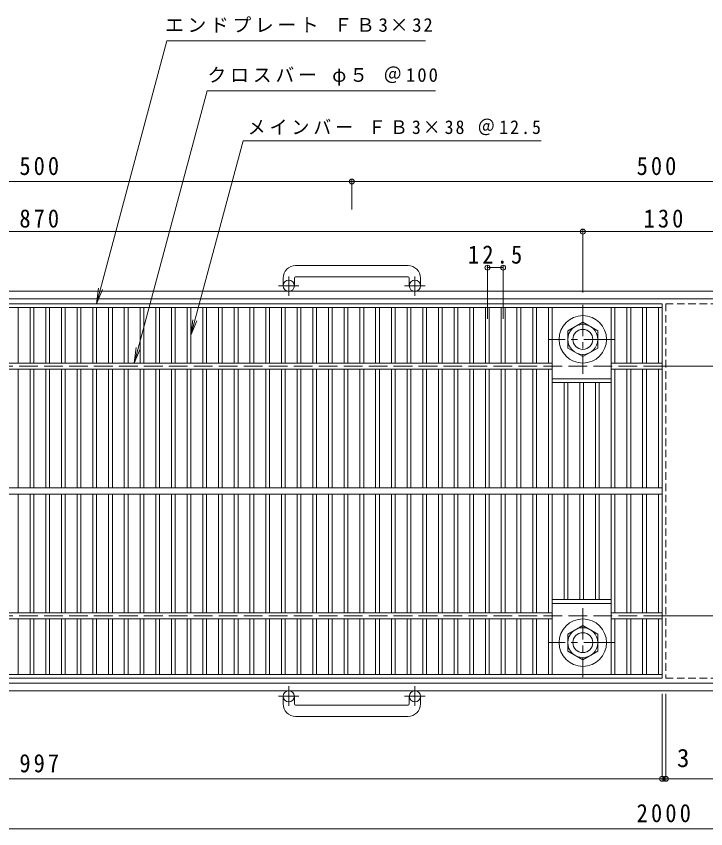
# Model space of a CAD drawing. Units: millimetres at full size, sheet at 1:5. Extents: x -927 to 900, y -687 to 625.
# Drawn here: x -375 to 177, y -26 to 625 of the extents above; entities that cross this region are included whole.
import ezdxf
from ezdxf.enums import TextEntityAlignment as Align

# ---------------------------------------------------------------- set-up
doc = ezdxf.new("R2010")
doc.units = ezdxf.units.MM
doc.header["$LTSCALE"] = 5
doc.header["$PDMODE"] = 32
doc.header["$PDSIZE"] = 4
for name, pattern in [('CHAIN1', [8, 5, -1, 1, -1]), ('DASHED1', [1.8, 1.2, -0.6]), ('DASHED3', [4, 3, -1])]:
    doc.linetypes.add(name, pattern=pattern)
for name, color, linetype, lineweight in [('A-1_ピット', 2, 'Continuous', 9), ('A-2_蓋', 3, 'Continuous', 9), ('A-4_寸法', 7, 'Continuous', 9), ('A-E', 7, 'Continuous', 9)]:
    doc.layers.add(name, color=color, linetype=linetype, lineweight=lineweight)
doc.styles.add('ＭＳ ゴシック', font='')
doc.styles.get('ＭＳ ゴシック').set_extended_font_data('MS Gothic')

msp = doc.modelspace()

# ---------------------------------------------------------------- linework, layer by layer
at = {"layer": 'A-1_ピット'}
for p, q in [((-61.456, 425.126), (-151.457, 425.126)), ((-161.457, 415.128), (-161.457, 409.028)), ((-152.457, 415.128), (-152.457, 409.028)), ((-151.457, 416.126), (-61.456, 416.126)), ((-60.457, 415.127), (-60.457, 409.027)), ((-51.457, 415.127), (-51.457, 409.027)), ((291.761, 404.527), (-856.457, 404.527)), ((289.475, 398.526), (-856.457, 398.526)), ((291.761, 344.526), (142.043, 344.526)), ((291.761, 144.526), (142.043, 144.526)), ((294.305, 90.526), (-856.457, 90.526)), ((291.761, 84.526), (-856.457, 84.526)), ((-161.457, 73.926), (-161.457, 80.026)), ((-152.457, 73.926), (-152.457, 80.026)), ((-60.457, 73.926), (-60.457, 80.026)), ((-51.457, 73.926), (-51.457, 80.026)), ((-151.457, 72.926), (-61.456, 72.926)), ((-61.456, 63.926), (-151.457, 63.926))]:
    msp.add_line(p, q, dxfattribs=at)
at = {"layer": 'A-1_ピット', "linetype": 'CHAIN1'}
for p, q in [((-156.957, 400.921), (-156.957, 416.518)), ((-55.957, 400.919), (-55.957, 416.516)), ((-148.794, 409.028), (-165.201, 409.028)), ((-47.793, 409.027), (-64.201, 409.027)), ((78.544, 393.663), (78.544, 338.389)), ((104.304, 366.026), (50.907, 366.026)), ((78.544, 150.663), (78.544, 95.389)), ((104.304, 123.026), (50.907, 123.026)), ((-156.957, 88.133), (-156.957, 72.536)), ((-55.957, 88.133), (-55.957, 72.536)), ((-148.794, 80.026), (-165.201, 80.026)), ((-47.793, 80.026), (-64.201, 80.026))]:
    msp.add_line(p, q, dxfattribs=at)
at = {"layer": 'A-1_ピット', "linetype": 'DASHED3'}
for p, q in [((142.043, 344.526), (-856.457, 344.526)), ((142.043, 144.526), (-856.457, 144.526))]:
    msp.add_line(p, q, dxfattribs=at)
at = {"layer": 'A-1_ピット'}
for points in [[(90.544, 372.954), (90.544, 359.098), (78.544, 352.169), (66.544, 359.098), (66.544, 372.954), (78.544, 379.883)], [(90.544, 116.098), (90.544, 129.955), (78.544, 136.883), (66.544, 129.955), (66.544, 116.098), (78.544, 109.17)]]:
    msp.add_lwpolyline(points, close=True, dxfattribs=at)
for centre, radius in [((-156.957, 409.028), 4.5), ((-55.957, 409.027), 4.5), ((78.544, 366.026), 19), ((78.544, 366.026), 12), ((78.544, 366.026), 8), ((78.544, 123.026), 19), ((78.544, 123.026), 12), ((78.544, 123.026), 8), ((-156.957, 80.026), 4.5), ((-55.957, 80.026), 4.5)]:
    msp.add_circle(centre, radius, dxfattribs=at)
for centre, radius, start, end in [((-151.457, 415.128), 10, 90, 180), ((-61.456, 415.127), 10, 0, 90), ((-151.457, 415.128), 1, 90, 180), ((-61.456, 415.127), 1, 0, 90), ((-151.457, 73.926), 10, 180, 270), ((-151.457, 73.926), 1, 180, 270), ((-61.456, 73.926), 10, 270, 0), ((-61.456, 73.926), 1, 270, 0)]:
    msp.add_arc(centre, radius, start, end, dxfattribs=at)
at = {"layer": 'A-2_蓋'}
for p, q in [((-854.957, 394.527), (142.043, 394.527)), ((-854.957, 391.528), (142.043, 391.528)), ((-373.724, 391.528), (-373.724, 347.027)), ((-364.144, 391.528), (-364.144, 347.027)), ((-361.144, 391.528), (-361.144, 347.027)), ((-351.564, 391.528), (-351.564, 347.027)), ((-348.563, 391.528), (-348.563, 347.027)), ((-338.983, 391.528), (-338.983, 347.027)), ((-335.983, 391.528), (-335.983, 347.027)), ((-326.403, 391.528), (-326.403, 347.027)), ((-323.402, 391.528), (-323.402, 347.027)), ((-313.823, 391.528), (-313.823, 347.027)), ((-310.822, 391.528), (-310.822, 347.027)), ((-301.242, 391.528), (-301.242, 347.027)), ((-298.242, 391.528), (-298.242, 347.027)), ((-288.662, 391.528), (-288.662, 347.027)), ((-285.661, 391.528), (-285.661, 347.027)), ((-276.081, 391.528), (-276.081, 347.027)), ((-273.081, 391.528), (-273.081, 347.027)), ((-263.501, 391.528), (-263.501, 347.027)), ((-260.5, 391.528), (-260.5, 347.027)), ((-250.92, 391.528), (-250.92, 347.027)), ((-247.92, 391.528), (-247.92, 347.027)), ((-238.34, 391.528), (-238.34, 347.027)), ((-235.339, 391.528), (-235.339, 347.027)), ((-225.759, 391.528), (-225.759, 347.027)), ((-222.759, 391.528), (-222.759, 347.027)), ((-213.179, 391.528), (-213.179, 347.027)), ((-210.178, 391.528), (-210.178, 347.027)), ((-200.598, 391.528), (-200.598, 347.027)), ((-197.598, 391.528), (-197.598, 347.027)), ((-188.018, 391.528), (-188.018, 347.027)), ((-185.017, 391.528), (-185.017, 347.027)), ((-175.438, 391.528), (-175.438, 347.027)), ((-172.437, 391.528), (-172.437, 347.027)), ((-162.857, 391.528), (-162.857, 347.027)), ((-159.856, 391.528), (-159.856, 347.027)), ((-150.277, 391.528), (-150.277, 347.027)), ((-147.276, 391.528), (-147.276, 347.027)), ((-137.696, 391.528), (-137.696, 347.027)), ((-134.696, 391.528), (-134.696, 347.027)), ((-125.116, 391.528), (-125.116, 347.027)), ((-122.115, 391.528), (-122.115, 347.027)), ((-112.535, 391.528), (-112.535, 347.027)), ((-109.535, 391.528), (-109.535, 347.027)), ((-99.955, 391.528), (-99.955, 347.027)), ((-96.954, 391.528), (-96.954, 347.027)), ((-87.374, 391.528), (-87.374, 347.027)), ((-84.374, 391.528), (-84.374, 347.027)), ((-74.794, 391.528), (-74.794, 347.027)), ((-71.793, 391.528), (-71.793, 347.027)), ((-62.213, 391.528), (-62.213, 347.027)), ((-59.213, 391.528), (-59.213, 347.027)), ((-49.633, 391.528), (-49.633, 347.027)), ((-46.632, 391.528), (-46.632, 347.027)), ((-37.052, 391.528), (-37.052, 347.027)), ((-34.052, 391.528), (-34.052, 347.027)), ((-24.496, 391.528), (-24.496, 347.027)), ((-21.496, 391.528), (-21.496, 347.027)), ((-11.916, 391.528), (-11.916, 347.027)), ((-8.916, 391.528), (-8.916, 347.027)), ((0.664, 391.528), (0.664, 347.027)), ((3.664, 391.528), (3.664, 347.027)), ((13.244, 391.528), (13.244, 347.027)), ((16.244, 391.528), (16.244, 347.027)), ((25.824, 391.528), (25.824, 347.027)), ((28.824, 391.528), (28.824, 347.027)), ((38.404, 391.528), (38.404, 347.027)), ((41.404, 391.528), (41.404, 347.027)), ((50.984, 391.528), (50.984, 347.027)), ((53.984, 391.528), (53.984, 247.027)), ((101.304, 391.528), (101.304, 247.027)), ((104.304, 391.528), (104.304, 347.027)), ((113.884, 391.528), (113.884, 347.027)), ((116.884, 391.528), (116.884, 347.027)), ((126.464, 391.528), (126.464, 347.027)), ((129.464, 391.528), (129.464, 347.027)), ((139.044, 391.528), (139.044, 347.027)), ((142.043, 394.527), (142.043, 94.527)), ((-766.717, 347.027), (53.984, 347.027)), ((101.304, 347.027), (142.043, 347.027)), ((-766.717, 342.027), (53.984, 342.027)), ((-373.724, 342.027), (-373.724, 247.027)), ((-364.144, 342.027), (-364.144, 247.027)), ((-361.144, 342.027), (-361.144, 247.027)), ((-351.564, 342.027), (-351.564, 247.027)), ((-348.563, 342.027), (-348.563, 247.027)), ((-338.983, 342.027), (-338.983, 247.027)), ((-335.983, 342.027), (-335.983, 247.027)), ((-326.403, 342.027), (-326.403, 247.027)), ((-323.402, 342.027), (-323.402, 247.027)), ((-313.823, 342.027), (-313.823, 247.027)), ((-310.822, 342.027), (-310.822, 247.027)), ((-301.242, 342.027), (-301.242, 247.027)), ((-298.242, 342.027), (-298.242, 247.027)), ((-288.662, 342.027), (-288.662, 247.027)), ((-285.661, 342.027), (-285.661, 247.027)), ((-276.081, 342.027), (-276.081, 247.027)), ((-273.081, 342.027), (-273.081, 247.027)), ((-263.501, 342.027), (-263.501, 247.027)), ((-260.5, 342.027), (-260.5, 247.027)), ((-250.92, 342.027), (-250.92, 247.027)), ((-247.92, 342.027), (-247.92, 247.027)), ((-238.34, 342.027), (-238.34, 247.027)), ((-235.339, 342.027), (-235.339, 247.027)), ((-225.759, 342.027), (-225.759, 247.027)), ((-222.759, 342.027), (-222.759, 247.027)), ((-213.179, 342.027), (-213.179, 247.027)), ((-210.178, 342.027), (-210.178, 247.027)), ((-200.598, 342.027), (-200.598, 247.027)), ((-197.598, 342.027), (-197.598, 247.027)), ((-188.018, 342.027), (-188.018, 247.027)), ((-185.017, 342.027), (-185.017, 247.027)), ((-175.438, 342.027), (-175.438, 247.027)), ((-172.437, 342.027), (-172.437, 247.027)), ((-162.857, 342.027), (-162.857, 247.027)), ((-159.856, 342.027), (-159.856, 247.027)), ((-150.277, 342.027), (-150.277, 247.027)), ((-147.276, 342.027), (-147.276, 247.027)), ((-137.696, 342.027), (-137.696, 247.027)), ((-134.696, 342.027), (-134.696, 247.027)), ((-125.116, 342.027), (-125.116, 247.027)), ((-122.115, 342.027), (-122.115, 247.027)), ((-112.535, 342.027), (-112.535, 247.027)), ((-109.535, 342.027), (-109.535, 247.027)), ((-99.955, 342.027), (-99.955, 247.027)), ((-96.954, 342.027), (-96.954, 247.027)), ((-87.374, 342.027), (-87.374, 247.027)), ((-84.374, 342.027), (-84.374, 247.027)), ((-74.794, 342.027), (-74.794, 247.027)), ((-71.793, 342.027), (-71.793, 247.027)), ((-62.213, 342.027), (-62.213, 247.027)), ((-59.213, 342.027), (-59.213, 247.027)), ((-49.633, 342.027), (-49.633, 247.027)), ((-46.632, 342.027), (-46.632, 247.027)), ((-37.052, 342.027), (-37.052, 247.027)), ((-34.052, 342.027), (-34.052, 247.027)), ((-24.496, 342.027), (-24.496, 247.027)), ((-21.496, 342.027), (-21.496, 247.027)), ((-11.916, 342.027), (-11.916, 247.027)), ((-8.916, 342.027), (-8.916, 247.027)), ((0.664, 342.027), (0.664, 247.027)), ((3.664, 342.027), (3.664, 247.027)), ((13.244, 342.027), (13.244, 247.027)), ((16.244, 342.027), (16.244, 247.027)), ((25.824, 342.027), (25.824, 247.027)), ((28.824, 342.027), (28.824, 247.027)), ((38.404, 342.027), (38.404, 247.027)), ((41.404, 342.027), (41.404, 247.027)), ((50.984, 342.027), (50.984, 247.027)), ((101.304, 342.027), (142.043, 342.027)), ((104.304, 342.027), (104.304, 247.027)), ((113.884, 342.027), (113.884, 247.027)), ((116.884, 342.027), (116.884, 247.027)), ((126.464, 342.027), (126.464, 247.027)), ((129.464, 342.027), (129.464, 247.027)), ((139.044, 342.027), (139.044, 247.027)), ((53.984, 334.527), (101.304, 334.527)), ((53.984, 331.527), (101.304, 331.527)), ((63.564, 331.527), (63.564, 247.027)), ((66.564, 331.527), (66.564, 247.027)), ((76.144, 331.527), (76.144, 247.027)), ((79.144, 331.527), (79.144, 247.027)), ((88.724, 331.527), (88.724, 247.027)), ((91.724, 331.527), (91.724, 247.027)), ((-854.957, 247.027), (142.043, 247.027)), ((-854.957, 242.027), (142.043, 242.027)), ((-373.724, 242.027), (-373.724, 147.027)), ((-364.144, 242.027), (-364.144, 147.027)), ((-361.144, 242.027), (-361.144, 147.027)), ((-351.564, 242.027), (-351.564, 147.027)), ((-348.563, 242.027), (-348.563, 147.027)), ((-338.983, 242.027), (-338.983, 147.027)), ((-335.983, 242.027), (-335.983, 147.027)), ((-326.403, 242.027), (-326.403, 147.027)), ((-323.402, 242.027), (-323.402, 147.027)), ((-313.823, 242.027), (-313.823, 147.027)), ((-310.822, 242.027), (-310.822, 147.027)), ((-301.242, 242.027), (-301.242, 147.027)), ((-298.242, 242.027), (-298.242, 147.027)), ((-288.662, 242.027), (-288.662, 147.027)), ((-285.661, 242.027), (-285.661, 147.027)), ((-276.081, 242.027), (-276.081, 147.027)), ((-273.081, 242.027), (-273.081, 147.027)), ((-263.501, 242.027), (-263.501, 147.027)), ((-260.5, 242.027), (-260.5, 147.027)), ((-250.92, 242.027), (-250.92, 147.027)), ((-247.92, 242.027), (-247.92, 147.027)), ((-238.34, 242.027), (-238.34, 147.027)), ((-235.339, 242.027), (-235.339, 147.027)), ((-225.759, 242.027), (-225.759, 147.027)), ((-222.759, 242.027), (-222.759, 147.027)), ((-213.179, 242.027), (-213.179, 147.027)), ((-210.178, 242.027), (-210.178, 147.027)), ((-200.598, 242.027), (-200.598, 147.027)), ((-197.598, 242.027), (-197.598, 147.027)), ((-188.018, 242.027), (-188.018, 147.027)), ((-185.017, 242.027), (-185.017, 147.027)), ((-175.438, 242.027), (-175.438, 147.027)), ((-172.437, 242.027), (-172.437, 147.027)), ((-162.857, 242.027), (-162.857, 147.027)), ((-159.856, 242.027), (-159.856, 147.027)), ((-150.277, 242.027), (-150.277, 147.027)), ((-147.276, 242.027), (-147.276, 147.027)), ((-137.696, 242.027), (-137.696, 147.027)), ((-134.696, 242.027), (-134.696, 147.027)), ((-125.116, 242.027), (-125.116, 147.027)), ((-122.115, 242.027), (-122.115, 147.027)), ((-112.535, 242.027), (-112.535, 147.027)), ((-109.535, 242.027), (-109.535, 147.027)), ((-99.955, 242.027), (-99.955, 147.027)), ((-96.954, 242.027), (-96.954, 147.027)), ((-87.374, 242.027), (-87.374, 147.027)), ((-84.374, 242.027), (-84.374, 147.027)), ((-74.794, 242.027), (-74.794, 147.027)), ((-71.793, 242.027), (-71.793, 147.027)), ((-62.213, 242.027), (-62.213, 147.027)), ((-59.213, 242.027), (-59.213, 147.027)), ((-49.633, 242.027), (-49.633, 147.027)), ((-46.632, 242.027), (-46.632, 147.027)), ((-37.052, 242.027), (-37.052, 147.027)), ((-34.052, 242.027), (-34.052, 147.027)), ((-24.496, 242.027), (-24.496, 147.027)), ((-21.496, 242.027), (-21.496, 147.027)), ((-11.916, 242.027), (-11.916, 147.027)), ((-8.916, 242.027), (-8.916, 147.027)), ((0.664, 242.027), (0.664, 147.027)), ((3.664, 242.027), (3.664, 147.027)), ((13.244, 242.027), (13.244, 147.027)), ((16.244, 242.027), (16.244, 147.027)), ((25.824, 242.027), (25.824, 147.027)), ((28.824, 242.027), (28.824, 147.027)), ((38.404, 242.027), (38.404, 147.027)), ((41.404, 242.027), (41.404, 147.027)), ((50.984, 242.027), (50.984, 147.027)), ((53.984, 242.027), (53.984, 97.527)), ((63.564, 242.027), (63.564, 157.527)), ((66.564, 242.027), (66.564, 157.527)), ((76.144, 242.027), (76.144, 157.527)), ((79.144, 242.027), (79.144, 157.527)), ((88.724, 242.027), (88.724, 157.527)), ((91.724, 242.027), (91.724, 157.527)), ((101.304, 242.027), (101.304, 97.527)), ((104.304, 242.027), (104.304, 147.027)), ((113.884, 242.027), (113.884, 147.027)), ((116.884, 242.027), (116.884, 147.027)), ((126.464, 242.027), (126.464, 147.027)), ((129.464, 242.027), (129.464, 147.027)), ((139.044, 242.027), (139.044, 147.027)), ((101.304, 157.527), (53.984, 157.527)), ((101.304, 154.527), (53.984, 154.527)), ((-766.717, 147.027), (53.984, 147.027)), ((101.304, 147.027), (142.043, 147.027)), ((-766.717, 142.027), (53.984, 142.027)), ((-373.724, 142.027), (-373.724, 97.527)), ((-364.144, 142.027), (-364.144, 97.527)), ((-361.144, 142.027), (-361.144, 97.527)), ((-351.564, 142.027), (-351.564, 97.527)), ((-348.563, 142.027), (-348.563, 97.527)), ((-338.983, 142.027), (-338.983, 97.527)), ((-335.983, 142.027), (-335.983, 97.527)), ((-326.403, 142.027), (-326.403, 97.527)), ((-323.402, 142.027), (-323.402, 97.527)), ((-313.823, 142.027), (-313.823, 97.527)), ((-310.822, 142.027), (-310.822, 97.527)), ((-301.242, 142.027), (-301.242, 97.527)), ((-298.242, 142.027), (-298.242, 97.527)), ((-288.662, 142.027), (-288.662, 97.527)), ((-285.661, 142.027), (-285.661, 97.527)), ((-276.081, 142.027), (-276.081, 97.527)), ((-273.081, 142.027), (-273.081, 97.527)), ((-263.501, 142.027), (-263.501, 97.527)), ((-260.5, 142.027), (-260.5, 97.527)), ((-250.92, 142.027), (-250.92, 97.527)), ((-247.92, 142.027), (-247.92, 97.527)), ((-238.34, 142.027), (-238.34, 97.527)), ((-235.339, 142.027), (-235.339, 97.527)), ((-225.759, 142.027), (-225.759, 97.527)), ((-222.759, 142.027), (-222.759, 97.527)), ((-213.179, 142.027), (-213.179, 97.527)), ((-210.178, 142.027), (-210.178, 97.527)), ((-200.598, 142.027), (-200.598, 97.527)), ((-197.598, 142.027), (-197.598, 97.527)), ((-188.018, 142.027), (-188.018, 97.527)), ((-185.017, 142.027), (-185.017, 97.527)), ((-175.438, 142.027), (-175.438, 97.527)), ((-172.437, 142.027), (-172.437, 97.527)), ((-162.857, 142.027), (-162.857, 97.527)), ((-159.856, 142.027), (-159.856, 97.527)), ((-150.277, 142.027), (-150.277, 97.527)), ((-147.276, 142.027), (-147.276, 97.527)), ((-137.696, 142.027), (-137.696, 97.527)), ((-134.696, 142.027), (-134.696, 97.527)), ((-125.116, 142.027), (-125.116, 97.527)), ((-122.115, 142.027), (-122.115, 97.527)), ((-112.535, 142.027), (-112.535, 97.527)), ((-109.535, 142.027), (-109.535, 97.527)), ((-99.955, 142.027), (-99.955, 97.527)), ((-96.954, 142.027), (-96.954, 97.527)), ((-87.374, 142.027), (-87.374, 97.527)), ((-84.374, 142.027), (-84.374, 97.527)), ((-74.794, 142.027), (-74.794, 97.527)), ((-71.793, 142.027), (-71.793, 97.527)), ((-62.213, 142.027), (-62.213, 97.527)), ((-59.213, 142.027), (-59.213, 97.527)), ((-49.633, 142.027), (-49.633, 97.527)), ((-46.632, 142.027), (-46.632, 97.527)), ((-37.052, 142.027), (-37.052, 97.527)), ((-34.052, 142.027), (-34.052, 97.527)), ((-24.496, 142.027), (-24.496, 97.527)), ((-21.496, 142.027), (-21.496, 97.527)), ((-11.916, 142.027), (-11.916, 97.527)), ((-8.916, 142.027), (-8.916, 97.527)), ((0.664, 142.027), (0.664, 97.527)), ((3.664, 142.027), (3.664, 97.527)), ((13.244, 142.027), (13.244, 97.527)), ((16.244, 142.027), (16.244, 97.527)), ((25.824, 142.027), (25.824, 97.527)), ((28.824, 142.027), (28.824, 97.527)), ((38.404, 142.027), (38.404, 97.527)), ((41.404, 142.027), (41.404, 97.527)), ((50.984, 142.027), (50.984, 97.527)), ((101.304, 142.027), (142.043, 142.027)), ((104.304, 142.027), (104.304, 97.527)), ((113.884, 142.027), (113.884, 97.527)), ((116.884, 142.027), (116.884, 97.527)), ((126.464, 142.027), (126.464, 97.527)), ((129.464, 142.027), (129.464, 97.527)), ((139.044, 142.027), (139.044, 97.527)), ((142.043, 97.527), (-854.957, 97.527))]:
    msp.add_line(p, q, dxfattribs=at)
at = {"layer": 'A-2_蓋', "linetype": 'DASHED1'}
for p, q in [((145.043, 394.527), (145.043, 94.527)), ((145.043, 394.527), (288.26, 394.527)), ((145.043, 94.527), (295.607, 94.527))]:
    msp.add_line(p, q, dxfattribs=at)
at = {"layer": 'A-2_蓋'}
msp.add_lwpolyline([(142.043, 94.527), (-854.957, 94.527), (-854.957, 394.527)], dxfattribs=at)
at = {"layer": 'A-4_寸法'}
for p, q in [((-856.457, 492.482), (291.761, 492.482)), ((-106.457, 470.013), (-106.457, 493.982)), ((-791.457, 452.393), (78.544, 452.393)), ((78.544, 453.893), (78.544, 403.663)), ((78.544, 452.393), (208.544, 452.393)), ((2.164, 382.531), (2.164, 424.98)), ((2.164, 423.48), (14.744, 423.48)), ((14.744, 382.531), (14.744, 424.98)), ((142.043, 82.027), (142.043, 12.426)), ((145.043, 82.027), (145.043, 12.426)), ((-904.446, 13.926), (291.761, 13.926)), ((-856.457, -26.074), (291.761, -26.074))]:
    msp.add_line(p, q, dxfattribs=at)
for p in [(-106.457, 492.482), (78.544, 452.393), (2.164, 423.48), (14.744, 423.48), (142.043, 13.926), (145.043, 13.926)]:
    msp.add_point(p, dxfattribs=at)
at = {"layer": 'A-E'}
for p, q in [((-310.948, 394.527), (-254.519, 605.126)), ((-254.519, 605.126), (-47.325, 605.126)), ((-280.871, 347.027), (-222.432, 565.126)), ((-222.432, 565.126), (-39.531, 565.126)), ((-235.339, 369.277), (-193.58, 525.126)), ((-193.58, 525.126), (45.181, 525.126)), ((-310.948, 394.527), (-309.317, 406.92)), ((-310.948, 394.527), (-306.165, 406.076)), ((-235.339, 369.277), (-233.708, 381.67)), ((-235.339, 369.277), (-230.556, 380.826)), ((-280.871, 347.027), (-279.24, 359.42)), ((-280.871, 347.027), (-276.088, 358.576))]:
    msp.add_line(p, q, dxfattribs=at)

# ---------------------------------------------------------------- texts
at = {"layer": 'A-4_寸法', "color": 2, "style": 'ＭＳ ゴシック'}
msp.add_text('3', height=14.66, dxfattribs=at).set_placement((153.939, 18.926), align=Align.BOTTOM_LEFT)
at = {"layer": 'A-4_寸法', "color": 2, "char_height": 14.66, "attachment_point": 7, "style": 'ＭＳ ゴシック'}
for s, insert in [('\\T1.27;\\W0.9;500', (-372.707, 497.482)), ('\\T1.27;\\W0.9;500', (121.669, 497.482)), ('\\T1.27;\\W0.9;870', (-372.707, 455.393)), ('\\T1.27;\\W0.9;130', (127.294, 455.393)), ('\\T1.28;\\W0.9;12.5', (-13.421, 426.48)), ('\\T1.27;\\W0.9;997', (-372.707, 18.926)), ('\\T1.28;\\W0.9;2000', (121.669, -21.074))]:
    msp.add_mtext(s, dxfattribs=dict(at, insert=insert))
at = {"layer": 'A-E', "char_height": 11, "attachment_point": 7, "style": 'ＭＳ ゴシック'}
for s, insert in [('\\T1.2;エンドプレート\\~ＦＢ3×32', (-256.075, 611.804)), ('\\T1.21;クロスバー\\~φ５\\~＠100', (-222.031, 569.401)), ('\\T1.23;\\W0.95;メインバー\\~ＦＢ3×38\\~＠12.5', (-189.819, 529.547))]:
    msp.add_mtext(s, dxfattribs=dict(at, insert=insert))

doc.saveas('drawing.dxf')
